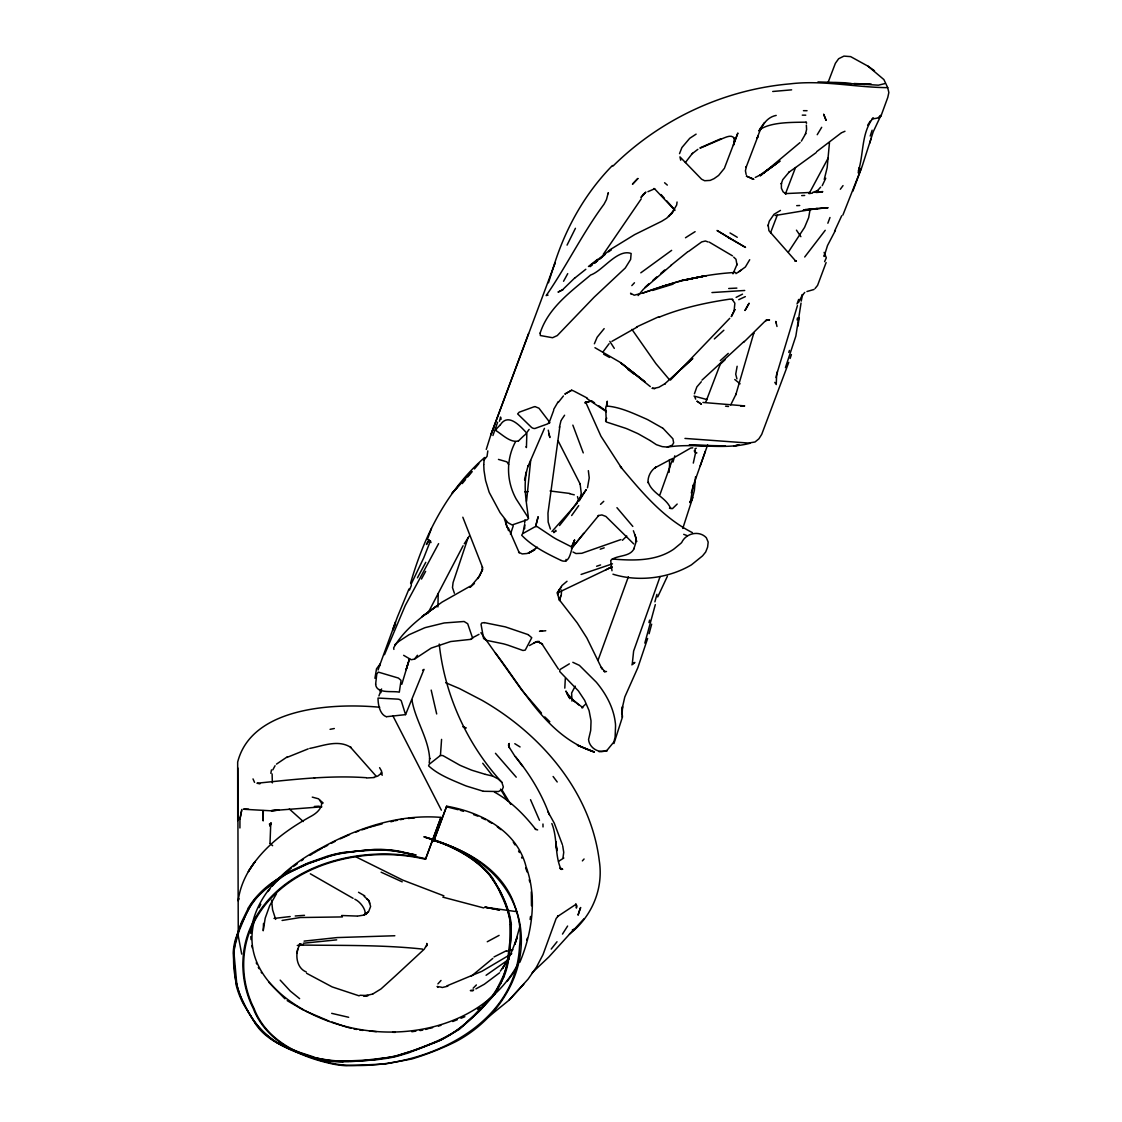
<?xml version="1.0" encoding="UTF-8"?>
<svg xmlns="http://www.w3.org/2000/svg" width="1122" height="1122" viewBox="0 0 1122 1122"><rect width="100%" height="100%" fill="white"/><g stroke="black" fill="none" stroke-linecap="round" stroke-linejoin="round"><path stroke-width="1.5" d="M241.707 954.093L238.271 936.043L237.766 767.953M534.549 406.613L519.206 412.195L517.649 413.906L531.393 427.286A3.394 2.23 20.4 0 0 534.928 428.492L547.788 423.85L549.149 422.671L548.953 421.381M239.926 827.966L239.94 819.13L241.875 809.425M607.268 405.968L607.283 401.213L606.329 406.206M695.556 476.738L694.364 490.482L691.937 500.16M524.633 528.771L524.689 524.549L522.894 533.062M649.947 440.441L638.53 433.976A25.54 16.816 20.4 0 0 636.511 433.008L628.601 429.502A36.745 24.207 20.4 0 0 625.88 428.366L606.245 421.956L605.726 407.51L606.651 406.038C620.186 407.02 633.285 413.359 645.711 418.744A33.015 21.739 20.4 0 1 648.151 419.909L662.681 428.127M437.917 606.946L438.211 593.468M441.577 739.384L440.441 755.443L429.249 764.25L428.618 765.863C438.422 774.965 452.012 779.986 464.298 785.232A33.015 21.753 20.4 0 0 466.85 786.199L483.021 791.164M561.337 594.674L561.505 590.102M263.305 811.094L263.179 820.911L263.151 810.589M483.764 464.452L484.255 458.267M810.028 209.842L808.667 217.626L804.586 227.373L788.457 251.973M270.065 825.736L270.781 823.141L269.995 843.449M564.801 688.137L565.32 678.347M648.025 482.811C647.632 476.415 650.942 470.09 656.44 466.794L654.799 467.902L671.657 458.898M272.113 773.928L272.351 782.904M531.463 905.763L531.323 891.822M530.538 916.436L530.103 919.465M669.077 472.334L669.638 465.56M801.22 301.117L802.525 294.974M524.647 523.189L524.942 519.823M526.541 501.352L530.65 460.553M829.467 142.648L827.166 167.641L824.249 179.408M797.447 305.591L776.648 374.524L776.242 384.537L774.811 382.378M621.658 712.863L622.345 717.309L613.93 743.563M622.345 717.309L622.514 715.738M429.207 762.792L429.698 758.177L429.67 758.963C428.576 738.22 415.28 720.38 411.942 699.89M526.877 432.573L526.428 447.538L525.952 446.837M250.767 933.378C254.904 893.168 288.27 865.188 321.874 847.671C357.96 827.741 399.278 813.969 440.946 817.391L425.49 859.298C363.682 844.501 282.253 863.842 252.702 924.766C239.912 950.811 241.034 982.732 254.035 1008.44C266.068 1039.87 297.681 1055.185 328.437 1062.45A63.547 41.851 20.4 0 0 346.319 1065.143C419.319 1069.939 515.797 1029.211 519.528 946.155C526.442 892.635 480.763 852.468 433.891 840.588L446.668 806.199C480.567 812.104 517.018 830.546 526.036 866.577C537.438 897.376 532.207 932.62 519.851 962.283M561.21 560.481C571.252 565.095 571.014 545.909 574.632 540.341L571.827 546.021M799.13 317.919L797.938 326.221M515.447 441.858C505.798 459.697 506.457 481.45 516.162 498.981L528.574 518.21L527.382 519.71L512.151 524.956L507.859 522.642L500.103 512.656L489.346 492.628A39.102 25.75 20.4 0 1 488.912 491.464L485.588 480.497L484.045 470.693A14.179 9.341 20.4 0 1 483.989 470.118L483.764 464.732M483.961 460.034L487.046 456.345L487.818 450.904M425.49 859.298L440.946 817.391M578.545 500.552L577.479 496.611M554.969 263.81L555.11 262.913L490.805 434.957L486.261 449.417M559.808 426.767L547.971 513.091L548.153 522.01L550.383 529.009M801.052 303.066L795.835 336.151L785.442 367.595M374.93 678.305L376.515 668.824L379.685 664.575M797.111 319.966L797.476 317.891M734.195 142.62L734.531 140.671L733.564 144.584L737.869 133.041L724.756 167.332M587.479 487.804L589.232 477.874L588.349 470.651M507.425 961.498L510.061 939.913L510.173 924.233M270.851 773.324L271.454 769.888M296.965 953.377L297.709 949.17M737.14 366.263L735.723 374.215L736.93 378.857M524.577 479.978L526.218 471.969M365.113 913.518C365.674 909.072 360.134 901.597 354.833 899.227M734.139 310.71L734.868 303.221L732.105 299.223M563.006 857.657L563.735 852.355L562.697 845.75M824.866 253.095L824.109 256.475L827.503 245.55L835.413 230.403M776.017 377.553L777.448 371.592M559.373 427.426L561.014 420.568M559.668 600.508L560.93 595.403L559.345 600.41M526.793 940.04L527.228 938.301M805.428 134.233L806.606 129.451L806.339 125.075M733.493 145.411L734.475 141.47L733.998 138.034L734.419 138.595C732.035 134.219 726.537 136.968 723.115 138.301L700.437 148.062M753.619 333.767L753.816 332.996L735.794 394.804L736.088 394.06L730.731 404.888M651.672 624.155L649.091 633.748M519.795 926.66L514.858 944.345L517.256 937.193L510.552 954.556L502.474 968.609L508.589 958.216M691.306 492.951L693.438 484.928L690.198 502.866L689.75 501.562M648.951 622.556L649.624 620.129M644.827 643.13L655.318 604.618M654.897 601.855L656.931 594.365M269.981 826.058L271.342 823.015L269.336 824.095M433.737 841.121L446.668 806.199M573.104 543.595L572.515 545.671L574.562 539.878M842.888 215.059L862.201 166.14L873.084 132.242M401.816 684.28L409.53 658.684L406.136 669.61L408.422 662.317M426.388 946.547L426.963 944.486L424.256 949.17L395.533 975.775L380.975 988.959L372.56 994.12M426.837 944.948L426.739 943.434L426.963 944.486M430.483 540.79L423.723 557.9L411.073 584.338M410.582 583.174C424.158 535.853 447.005 490.258 484.69 457.481M869.704 143.237L871.135 138.315M672.905 458.323L659.946 494.676M672.99 462.068L674.799 455.827M499.5 421.241L500.552 417.061L501.127 419.249M548.476 282.758L554.086 265.087C565.769 227.892 585.053 193.405 612.444 165.495M682.779 528.434L692.765 497.551M693.298 463.091L695.556 452.867L694.995 448.87L696.229 448.267M633.86 548.91L635.669 543.174L635.809 537.326L633.383 530.762M272.814 769.874L275.058 765.723M647.632 638.474L637.815 667.744L624.8 696.972L622.345 707.73L621.854 713.788L622.542 706.594L622.121 714.153M790.126 358.465L791.403 354.538M239.94 819.13L241.623 810.561M870.209 136.043L872.117 130.208M557.508 594.646L559.177 589.583M468.056 537.775L453.078 582.556L452.489 587.577L454.382 593.243M510.454 534.226L513.231 525.895M693.214 485.77L707.631 444.929M378.1 669.96L379.432 666.047M380.204 663.775L379.404 666.145L397.342 617.128L408.997 588.966M788.78 352.42L789.453 350.443M580.046 499.234L580.831 496.948L579.19 500.833M549.149 422.671L553.707 410.287M492.923 435.518L497.635 422.237M386.557 716.706L405.561 714.63L401.283 700.871A3.394 2.23 20.4 0 0 398.001 699.146L378.03 698.052C377.946 704.041 379.727 714.49 386.291 716.692M694.434 393.752L696.846 386.922L701.306 381.732M700.198 465.868L705.345 451.296M660.087 576.596L633.621 651.069L632.303 663.691M628.348 576.834L598.11 660.045M797.027 303.964L798.654 299.448M393.205 628.222L395.547 621.869M528.588 333.529L490.805 434.957L493.638 427.931M827.854 223.222L829.985 217.5M788.766 362.35L761.712 434.382L758.879 438.828L755.008 441.998L748.486 443.05L684.967 438.422M852.804 191.273L861.5 168.005M826.115 262.562L817.573 285.395L815.035 288.55M427.37 539.373L431.451 528.518M873.407 131.428L881.008 115.243L879.339 116.73L880.602 115.875M705.696 402.307L720.029 364.818M770.548 232.801L777.406 214.877M785.512 193.685L795.484 167.613L816.031 152.704M827.91 82.86L835.385 63.295L838.639 58.737L843.94 56.114L850.63 56.619L868.035 66.198L883.884 79.564L887.712 87.642L888.848 92.537L887.754 97.516L881.275 115.201C880.125 119.184 869.522 118.932 873.407 118.203L872.159 119.269L872.916 118.245C861.359 133.252 863.786 153.195 858.554 170.586L859.101 167.893L858.19 172.816M255.381 917.221C236.518 975.607 299.294 1015.873 348.086 1027.037C410.021 1042.114 485.251 1023.811 517.593 964.71M378.913 695.921L381.606 688.964M405.561 714.63L424.004 669.371L422.643 670.171M679.525 153.644L681.91 147.543L689.735 138.301L696.117 134.135M605.557 421.045L606.722 418.071M657.702 596.946L667.366 576.329M409.502 590.032L411.395 585.333M392.981 630.059L395.575 623.888M384.481 654.701L405.266 605.501L438.604 543.637M594.38 343.767L597.142 337.231L604.155 328.634M579.485 500.398L581.252 493.343L580.102 483.694L580.326 484.381L558.125 440.862M503.582 977.43L500.482 984.036M469.978 586.301L442.054 602.121L421.928 616.665L436.907 605.978C420.638 617.366 403.471 630.368 393.654 647.843L393.878 649.4M544.451 428.366L527.943 466.556L528.196 465.728C522.6 482.502 526.092 500.089 528.336 517.074M824.6 261.65L826.311 257.822L824.109 252.38M567.059 245.115L575.432 228.299M479.907 575.221L482.544 569.569L482.137 570.467L482.306 566.834M834.558 231.244L841.696 215.761M477.958 578.587L482.544 569.569M822.23 185.649L825.75 178.244M245.914 914.458L239.07 930.895L234.779 946.098A118.385 77.979 20.4 0 0 234.021 953.405L236.7 983.223M259.07 907.656L260.781 904.29M246.293 913.701L249.126 908.455A167.949 110.629 20.4 0 1 266.054 888.47M798.401 302.66L802.525 294.665L801.949 295.675L804.769 292.449M427.72 613.552L463.091 545.755M417.426 577.83L425.785 562.318M561.491 419.81L564.59 415.224M499.416 985.2L495.545 991.904A147.922 97.432 20.4 0 1 491.927 996.981C474.985 1016.532 455.742 1035.466 430.75 1044.133A466.85 307.512 20.4 0 1 418.169 1049.098L395.196 1056.363L373.472 1059.757A329.573 217.093 20.4 0 1 360.414 1060.837C321.86 1063.684 275.675 1052.941 252.815 1019.295A218.944 144.219 20.4 0 1 246.868 1009.576C234.091 987.332 229.659 959.029 237.443 934.346A443.583 292.183 20.4 0 1 240.683 925.37L250.15 905.987A157.851 103.967 20.4 0 1 256.307 897.642L273.53 881.906A195.27 128.623 20.4 0 1 282.351 875.987L305.661 864.347L332.449 855.104A148.805 98.021 20.4 0 1 344.216 852.622L366.038 850.139L381.003 849.691A90.616 59.69 20.4 0 1 393.093 850.602L415.897 854.88M421.465 579.05L425.631 571.364M809.481 192.914L828.19 158.006M563.553 281.271L567.732 273.628M732.961 273.81L737.126 264.189L736.972 264.918L735.976 259.266L733.704 257.134M276.517 893.645L269.645 905.749L265.199 918.147L263.221 930.755L263.502 923.448M248.369 908.091L241.665 921.779L235.438 939.451A170.081 112.032 20.4 0 0 234.652 942.494L233.965 945.874A119.128 78.47 20.4 0 0 233.208 953.223L235.886 983.138M801.389 141.091L805.82 133.434M553.679 409.418L558.195 401.704M820.645 187.122L817.04 191.203L818.078 190.488L812.623 192.409L822.664 191.764L817.728 192.409M464.256 543.791L469.15 536.19M776.2 115.412C765.064 117.544 760.351 128.693 757.154 138.301L758.22 135.566L746.06 167.43L746.34 166.631L745.429 170.825L746.158 174.499M749.706 259.715L745.373 266.994L738.921 271.636M817.223 134.696L821.683 127.305M603.299 254.329L641.251 198.846M867.629 125.285L870.181 121.218M581.322 497.453L586.231 489.641L567.578 515.391M562.487 934.079L567.606 926.043M638.123 295.577L643.313 289.322L671.419 265.129M764.475 122.55L759.762 129.184M267.976 891.541L269.869 889.059M239.028 898.75L238.173 900.798C239.982 886.422 246.363 872.972 255.129 861.514L248.369 871.556C262.772 847.643 285.717 830.364 309.77 816.97C315.394 814.081 321.663 809.551 321.79 802.637L321.79 803.506L319.321 799.677L323.178 803.001M558.91 590.424L561.589 586.455L556.947 593.061M516.274 969.085L507.102 981.441M500.314 971.147L504.704 964.822M634.295 548.139C630.284 557.606 616.777 554.577 610.705 560.467L611.981 570.747M671.194 214.302L676.65 205.046L677.071 202.016M571.645 515.545L578.714 505.629M508.603 744.405L509.248 743.493L508.532 745.527L508.701 744.433L509.402 747.729L509.065 747.014L514.479 755.555M527.508 431.619L529.121 429.417M692.751 447.832L690.703 448.043L675.163 457.019M840.336 189.239L843.029 185.607M602.682 352.308L609.106 343.683M575.207 686.117L571.617 693.045L571.982 701.124M685.374 162.55L692.512 153.223M804.712 256.994L825.231 230.305M403.64 655.318L411.129 659.708L414.453 659.147L417.468 655.262M553.875 532.67L555.755 530.299M551.211 949.072L557.017 941.751M559.527 525.531L567.129 515.98M572.599 547.199L583.721 533.301M571.463 548.56L598.769 515.419M558.265 402.447L563.426 395.968M724.56 168.118L718.599 175.439L714.027 178.679L710.156 180.404L704.644 180.726L701.587 179.211L679.96 156.884L680.703 160.194M462.222 483.582L465.546 479.585M467.776 476.92L472.208 471.605M474.438 468.954L478.884 463.624M789.383 171.75L782.721 179.702L781.249 183.994L781.431 183.181L781.389 188.215L783.114 191.862L786.045 193.91L785.19 193.601L809.86 192.493M479.571 575.979L470.034 587.339L474.438 583.482M581 497.902L576.946 502.558M569.443 934.065C591.729 916.828 603.622 889.101 599.316 861.023C590.915 791.852 540.93 733.984 481.983 700.296L459.487 688.585L445.686 682.751M668.656 216.616L673.621 210.852L666.763 218.145L661.657 221.3L634.701 234.596L611.167 249.028L589.821 266.068M612.949 574.198C637.913 581.995 667.688 578.587 690.647 565.306A22.216 14.628 20.4 0 0 691.531 564.773L702.302 556.077A17.812 11.739 20.4 0 0 702.877 555.474L705.682 552.01L707.617 547.115L708.178 542.08L706.327 537.733C699.202 530.145 686.075 533.132 681.727 542.431A14.32 9.425 20.4 0 1 681.292 542.908A19.565 12.889 20.4 0 1 680.591 543.553L674.939 548.209A42.524 28.008 20.4 0 1 673.018 549.668C655.052 561.533 632.626 560.635 612.177 559.022M488.645 1016.756L508.967 1000.249L528.139 979.071L536.526 967.024L543.02 954.612L556.147 918.497L558.518 915.706L557.508 916.534L575.628 904.542M365.8 914.528L367.665 912.41L363.542 915.215M582.374 860.897L584.071 858.989M551.926 531.533L577.269 503.091M518.49 440.904L523.609 435.953A65.651 43.239 20.4 0 1 525.545 434.396L526.4 432.685C520.145 426.094 508.392 412.573 500.454 424.663M585.516 704.279L581.757 707.772L582.851 707.659L573.903 700.773M437.903 983.896L441.016 980.474M729.749 318.311L676.454 373.836M573.16 930.531L584.015 918.792M508.967 1000.249L523.82 984.162M631.826 285.605L634.463 282.758M272.239 886.043L281.159 876.773M670.395 380.106L676.356 373.935M556.105 531.211L553.623 531.968M563.819 858.021L558.574 861.303M760.323 129.24L758.71 130.867L761.011 128.764L760.323 129.24C771.698 122.2 790.435 122.382 804.783 122.186M473.161 988.202L476.387 984.948M480.062 1010.473L492.965 996.294A158.23 104.22 20.4 0 0 498.35 988.005C509.065 967.977 511.688 944.303 510.314 921.849A119.395 78.638 20.4 0 0 508.883 914.262L505.868 904.683A185.705 122.326 20.4 0 0 498.434 888.315L489.767 874.95A64.655 42.594 20.4 0 0 483.666 868.386C467.061 852.734 445.715 843.421 424.172 836.717M479.585 1010.95L459.613 1029.084M414.453 659.147L431.255 648.067L450.693 641.532L470.889 639.344L472.558 637.969L467.692 623.734L464.073 621.49L444.186 622.962L425.476 627.549A41.079 27.068 20.4 0 0 424.228 627.997L409.025 634.743L398.633 641.518M743.577 342.392L764.517 321.734L767.616 319.812L766.635 320.261L769.538 319.924L765.485 320.387M622.401 540.313L626.777 536.021M575.053 277.653L563.006 289.336M474.452 1014.877L492.221 995.901A157.248 103.575 20.4 0 0 497.593 987.655L502.796 977.122A167.655 110.433 20.4 0 0 507.453 961.512M500.3 424.817L496.415 428.913L496.176 430.75C502.235 434.509 510.748 443.26 518.476 440.932M677.183 504.058L672.471 508.631L669.455 508.196L671.265 508.462M473.947 1015.368L466.037 1022.745M600.551 504.339L603.748 501.31M681.082 369.348L692.779 358.479L664.49 384.117L665.192 383.598L658.852 387.286L655.486 388.03M725.05 359.769L719.833 364.636M483.119 1005.13L485.363 1003.054M488.982 999.702L495.181 993.966M701.965 380.148L744.096 341.425M723.858 330.247L714.335 338.942M728.262 353.388L720.296 360.639M800.07 142.536L766.452 170.684M537.368 547.199L529.023 552.978L534.801 549.752L527.06 553.511L522.235 553.917L518.588 552.248L519.234 552.753L508.35 527.943M645.178 287.106L649.077 283.684M652.99 280.262L656.889 276.839M660.788 273.417L664.701 269.995M878.512 117.852L880.63 116.155M613.005 166.056C660.353 119.255 723.9 89.536 790.281 83.841C822.875 79.914 855.469 87.446 887.712 87.642M692.12 153.742L697.856 149.338M266.026 888.456L286.026 874.262A219.772 144.766 20.4 0 1 290.36 871.892L308.831 863.421L327.806 856.717A153.335 100.994 20.4 0 1 342.897 853.169L356.656 851.317M532.165 972.746L548.896 956.912L574.029 929.226L572.332 929.928M464.943 1023.699C450.02 1037.261 430.582 1044.007 412.026 1050.949M282.604 875.525L291.257 868.091M561.884 585.6L567.017 581.266M394.86 644.687L398.408 641.7M590.144 266.671L592.346 264.848M471.17 976.308L492.796 958.426M760.337 175.733L762.385 174.036M631.882 664.883L634.884 662.415L632.57 663.817M765.442 171.526L763.409 173.195L765.527 171.624M268.929 884.992L265.353 887.993A168.791 111.176 20.4 0 0 248.271 908.049M594.295 263.333L596.904 261.202M599.527 259.084L602.149 256.952M599.835 258.789L604.94 254.666M670.788 265.507L687.73 251.791M509.108 959.156L486.092 975.284M588.447 266.503L597.577 259.364M575.151 277.779L585.824 269.266M269.546 884.501L285.423 873.743A220.291 145.103 20.4 0 1 289.771 871.373L308.298 862.874L327.344 856.156A154.163 101.541 20.4 0 1 342.519 852.58L374.341 849.396A103.701 68.302 20.4 0 1 383.836 849.494L390.498 850.013M594.576 263.053L597.928 260.388M760.52 175.621L764.152 172.746M470.889 639.344L474.438 636.581M688.473 251.51L701.699 241.903L705.401 241.006L707.968 241.917M763.647 173.069L780.042 160.979L759.482 175.397M766.578 170.825L776.676 163.335L769.973 168.244M816.592 151.722L841.43 132.775M499.613 972.774L484.339 984.232L475.91 988.875M477.537 1009.281L479.978 1007.472M459.066 1029.491L440.708 1040.15L408.688 1052.815M357.539 916.085L363.963 915.089L368.591 911.709L370.611 906.506L369.124 900.84L364.173 896.352M640.802 272.828L671.643 250.36M301.411 860.77L303.347 859.368M293.403 866.549L297.176 863.814M363.963 915.089L367.665 912.41M611.925 341.354L637.1 327.119M647.927 191.68L654.561 188.805L674.981 210.389M795.526 167.543L788.668 172.409M276.475 764.124L287.428 756.733M558.686 592.626L559.948 591.785M474.915 636.539L478.968 634.351M735.962 273.614L741.46 270.009M511.758 953.658L481.885 971.315L446.991 985.831M487.271 941.751L499.094 935.383M529.458 645.543L536.765 641.518M310.079 855.287L312.449 853.828M494.017 956.954L506.19 950.825M569.345 663.845L559.948 669.553L559.696 671.517L578.391 690.9L584.632 700.31L589.008 710.422A24.796 16.339 20.4 0 1 589.288 711.643L590.957 720.408A42.636 28.078 20.4 0 1 590.985 722.708L590.733 729.679A19.34 12.749 20.4 0 1 590.663 730.492A14.334 9.439 20.4 0 1 590.523 731.193L588.559 739.482C589.274 748.023 599.443 754.293 607.212 750.085L613.888 741.937L614.968 737.743A17.657 11.627 20.4 0 0 615.122 736.944L615.529 726.579A52.047 34.277 20.4 0 0 615.487 724.433L615.445 723.76A22.286 14.684 20.4 0 0 615.319 722.806C613.762 708.992 607.268 696.215 598.853 685.346A87.446 57.601 20.4 0 0 596.203 682.078L579.387 665.36L572.837 662.303M780.477 210.417L773.998 214.316L769.285 221.146L767.995 225.831L768.205 225.073L768.907 230.669L795.863 261.244L794.909 260.683L796.382 261.16L795.26 261.075M313.627 853.099L318.62 850.097M571.701 390.204L565.081 393.948L571.701 390.204L573.09 390.765M318.844 849.957L322.309 848.092M323.669 847.391L327.736 845.273M331.242 843.379L335.127 841.36M736.116 297.372L742.512 294.146M560.649 591.434L611.714 567.045M755.274 177.43L760.295 174.976M286.98 757.42L308.227 748.851M605.838 569.794L611.785 567.003M738.753 299.672L745.331 296.629M636.525 326.965L658.277 316.951M340.261 838.821L349.489 834.67M650.199 440.595L656.384 444.677L662.19 446.626L667.352 447.089L672.218 445.168L673.663 442.867L672.891 438.786L663.032 428.338M699.932 147.922L720.969 138.693M608.881 568.363L611.883 567.059M842.061 132.536L844.964 131.26M641.041 293.445L634.196 295.212L630.578 293.221L630.971 294.062M659.526 317.035L658.979 317.245C681.699 307.975 705.78 302.674 729.987 299.125L732.862 299.476M452.727 1021.525L457.327 1019.688M460.932 1018.285L464.859 1016.728M355.94 832.075L358.816 830.981M411.045 1051.3L397.875 1055.353A132.985 87.6 20.4 0 1 387.469 1057.611L365.379 1060.178L342.547 1061.16M750.169 443.246C723.353 450.245 694.728 442.769 667.352 447.089M581.098 574.45L612.472 563.833M666.005 285.353L642.289 293.249C672.26 282.099 703.466 274.133 735.499 272.45M600.2 549.191L604.211 547.845M368.142 827.812L361.957 829.859M372.714 994.036L363.766 996.098L368.17 995.565L359.924 995.27M596.624 566.259L600.579 564.941M620.915 539.57L581.785 553.3L575.937 553.525L572.977 551.982M438.422 1026.125L440.904 1025.312M652.485 290.444L673.158 284.118M407.805 1053.109L398.324 1055.928A134.135 88.358 20.4 0 1 387.847 1058.2L376.599 1059.743M584.997 403.022L591.448 400.947M660.942 286.966L681.447 280.528L706.201 275.774L682.064 280.388M374.075 777.237L377.805 776.073L381.662 773.016L381.143 773.759L381.634 771.221L379.601 767.672M598.012 515.685L601.897 514.928L605.894 516.443L633.72 543.889M585.179 402.602L590.158 401.129M373.177 826.395L375.954 825.568M806.928 291.524L814.011 289.476M533.763 642.836L539.093 641.363M369.433 827.405L371.929 826.732M377.357 825.161L382.153 823.885M429.6 1028.439L432.615 1027.654M309.742 748.416C323.136 745.864 338.353 739.174 351.088 747.547L350.387 747.084L375.982 775.989M390.863 821.781L393.556 821.108M884.655 83.659L878.414 85.174L854.585 83.757M738.879 444.803L733.97 445.981L738.571 445.168M425.589 1029.435L428.099 1028.832M442.026 987.542L447.832 986.196M506.527 951.204L512.824 949.787M394.902 820.771L397.412 820.238M473.708 989.87L470.356 990.572L472.881 990.88M282.085 920.461L300.191 917.53L342.42 916.926M299.209 944.289L301.159 943.883L299.56 944.57L300.247 944.205C294.679 951.652 295.535 967.781 306.25 971.947M330.064 729.328L334.314 728.515M548.476 422.966L549.934 422.685M775.092 215.522L817.363 208.496L803.492 210.165M400.358 819.663L403.093 819.172M411.858 1031.735L415.925 1031.104M420.063 1030.557L422.742 1030.15M808.962 193.629L812.356 193.124M817.447 192.353L822.524 191.596L816.003 192.507M304.09 941.12L337.147 937.571L394.832 935.748M303.291 943.237L336.684 939.871M606.497 671.545L603.987 671.377L604.996 671.84L601.322 667.436L601.995 668.922L586.848 637.941L577.185 622.822L558.938 599.302L557.774 593.833M408.254 818.485L414.509 817.854M290.191 916.562L274.006 918.427M740.843 406.22L744.671 405.898L702.919 402.447M803.366 210.193L827.138 207.738M375.702 1059.841L350.288 1061.65M534.928 406.571L538.967 408.212L548.854 421.185M357.497 851.219L374.58 849.999M545.769 630.746L539.514 631.321L542.473 631.069M599.106 751.712L607.128 750.983M295.226 915.987L304.497 915.328M772.721 91.485L791.627 89.844M524.801 491.857L528.224 491.562M440.441 755.443L442.924 755.611L459.585 765.064A36.661 24.151 20.4 0 0 462.278 766.27L470.272 769.594A25.54 16.816 20.4 0 0 472.39 770.393L485.111 774.278M548.041 295.114L546.176 295.591C565.39 268.102 582.851 232.647 604.001 204.232L606.469 199.576L608.278 192.675L608.32 193.615M366.333 777.714C329.756 775.12 293.305 779.538 256.966 783.24L259.925 783.829M805.287 209.505L823.436 208.075M314.16 777.827L314.959 777.756M537.999 641.91L542.108 643.79M711.951 292.562L744.728 290.472M297.26 945.481L303.403 945.103M366.908 777.967L374.285 777.546M314.384 806.452L319.209 806.171M728.697 288.508L736.859 288.102M321.86 806.816L270.276 810.757L244.161 809.285M275.675 919.395L272.59 909.788L271.552 900.125M796.704 205.649L799.706 205.508M801.683 195.593L804.684 195.466M868.694 83.771L861.948 83.982L871.107 83.954M349.335 1061.678L342.771 1061.763M822.412 207.808L827.727 207.738M821.542 207.865L827.924 207.766L822.707 207.836M302.716 945.075C342.575 945.58 382.953 944.808 422.545 949.086M441.339 987.178L437.229 986.519L437.875 987.318L437.496 986.533M834.011 82.748L864.739 84.388M834.572 82.691L844.179 82.748L817.98 81.92M802.272 115.145L805.764 115.173M803.45 110.671L807.055 110.713M725.457 445.883L689.104 445.125L724.279 446.121M243.432 809.046L248.607 809.186M696.888 452.909L695.556 452.867L694.209 450.848M341.607 915.51L356.768 916.057M392.63 1032.282L395.267 1032.38M854.038 83.519L863.547 83.926M550.103 490.973L569.696 493.442M517.396 911.751L484.704 907.151L499.571 909.998L485.461 907.291M376.375 1031.623L369.461 1031.09M652.163 388.38L654.953 388.549L652.387 388.1M842.734 83.014L851.191 83.547M561.519 869.003L562.711 869.298L560.088 868.484L561.729 869.48L560.257 867.713L560.818 868.793C554.591 854.557 557.676 838.036 551.842 823.52M379.727 707.253C334.104 702.919 251.665 706.874 237.668 762.076L237.724 820.575M725.555 406.192L728.515 406.501M359.755 1030.052L362.925 1030.403M484.297 622.612L481.787 622.99L481.029 624.267L483.596 638.544L486.429 640.325L503.287 643.79A82.818 54.557 20.4 0 1 507.789 645.094L522.964 650.48L525.25 650.115L531.758 637.717L528.182 634.645M484.325 622.626L505.321 626.875L528.013 634.575M353.851 1028.916L356.614 1029.477M485.391 774.362L492.768 776.101L498.126 778.948L501.829 782.286L503.343 786.957L502.361 789.439L498.463 791.529L483.414 791.276M569.794 493.82L574.282 494.83M348.129 1027.528L350.99 1028.145M331.691 1013.348L348.661 1017.289M483.82 907.964L442.839 897.137M458.085 809.691L446.514 806.788M425.575 858.737C363.542 843.996 281.566 863.127 251.917 924.458C239.056 950.615 240.304 982.662 253.277 1008.51C265.535 1040.122 297.274 1055.718 328.381 1063.011A64.599 42.552 20.4 0 0 346.474 1065.746L385.337 1063.979L412.04 1058.93A386.459 254.554 20.4 0 0 455.546 1041.749C503.68 1016.63 535.587 959.829 514.984 906.436C503.441 870.448 468.056 850.476 433.891 840.588M498.463 459.403L506.934 461.871L508.603 464.564M694.013 396.066L707.211 399.628M312.281 797.125L318.774 798.878M359.208 995.873L332.154 986.911L306.558 973.265M313.108 1056.756L300.991 1052.815M313.01 1057.317L293.922 1050.753A121.835 80.251 20.4 0 1 288.396 1048.467C275.647 1043.011 263.025 1035.522 255.339 1023.601M346.432 1027.051L331.972 1022.044M460.132 810.252L463.512 811.346M463.344 727.112L466.149 728.038L463.049 726.635M594.309 752.021L577.507 745.274L594.309 752.021C547.69 737.14 523.287 689.132 495.377 652.906M473.526 814.6L477.79 816.115M443.919 895.861L402.742 880.097L356.221 856.998M300.121 1052.492L294.146 1050.234A124.696 82.144 20.4 0 1 290.149 1048.607C268.298 1041.665 253.432 1023.488 243.979 1003.489A121.667 80.139 20.4 0 1 236.56 983.209M535.208 829.046L537.634 829.943M683.705 534.338L687.365 535.727M328.97 1021.062L305.156 1010.922M751.067 178.244L753.647 179.239L746.467 176.154L753.647 179.239M481.661 817.938L485.588 819.719M381.115 872.201L402.223 881.85M561.056 560.397C547.087 553.707 532.347 546.442 521.702 535.25L522.557 533.721L534.871 526.849L537.087 526.569L552.851 537.059A82.776 54.529 20.4 0 0 556.821 539.387L571.07 546.638L572.22 548.476M353.093 898.329L310.359 873.814M574.029 391.157L587.423 398.156M303.543 1010.179L287.19 1000.628M692.442 532.655C662.892 517.775 641.223 491.436 620.34 466.528L621.672 468.225L600.943 436.192L585.46 401.676M603.636 354.173L609.527 357.427M537.522 641.405L542.585 644.21M731.179 239.168L745.513 247.415L717.056 230.487L731.179 239.168L727.617 237.107M730.015 232.955L737.266 237.275M358.521 892.271L364.762 895.903M488.168 821.122L491.688 823.169M709.202 242.086L732.456 255.83M514.802 743.69L520.075 746.943M494.395 792.048C511.043 801.262 524.325 814.81 535.923 829.607M587.115 398.703L606.371 411.704M591.729 400.891L594.548 402.84M598.769 405.785L605.81 410.68M868.035 66.198L874.501 70.784M284.946 998.818L268.621 982.045M627.843 369.376L634.098 374.145M497.327 826.886L500.917 829.621M734.77 379.502L740.085 383.822M572.248 699.174L578.714 704.925M299.63 998.678L290.303 991.077L280.177 980.123M303.291 821.528L289.308 808.976M664.589 182.746L667.324 185.088M481.661 866.142C465.392 851.893 444.088 841.907 424.102 836.984C444.593 843.379 464.859 852.033 481.086 866.436A66.675 43.912 20.4 0 1 491.506 877.699M650.283 386.585L620.073 362.266L594.955 347.694M270.15 843.52L272.632 845.708M366.712 898.708L369.124 900.84L369.559 903.491M544.801 716.916L549.822 721.727M574.66 701.643L566.652 692.947L569.864 698.655M661.054 194.555L664.434 198.314M666.692 200.824L674.588 209.604M495.461 753.311L516.232 777.181M462.825 517.228L482.811 568.125M541.491 713.059L521.59 689.89L480.903 632.696M501.829 782.286C467.145 744.377 444.705 695.149 439.235 644.056M616.946 507.677L632.822 526.428M668.993 379.18L655.907 363.626L631.938 329.391M482.74 763.269L492.768 776.101M522.586 766.242L515.026 756.2C529.472 773.759 541.519 793.31 549.303 814.726M261.174 972.269L261.707 972.998M553.104 776.494L557.213 781.978M513.301 842.215L515.012 844.894M491.492 877.713L494.956 882.874A115.257 75.917 20.4 0 1 496.499 885.496L500.707 893.519M542.122 644.168L558.447 669.147M254.96 1023.04L243.222 1003.545A122.48 80.672 20.4 0 1 235.746 983.138M796.452 230.164L800.884 236.672M670.283 507.593C665.374 497.144 651.798 493.161 648.334 482.25M575.782 903.855L576.974 906.057L576.371 908.105L576.147 904.416M609.807 341.354L614.295 348.381M258.298 967.402L259.084 968.679M501.927 789.86L510.762 804.376M441.367 810.168L392.995 716.032M500.524 789.117L507.481 800.743M518.546 851.037L519.43 852.524M547.648 811.206L554.268 823.169L562.388 844.656M569.892 698.431L565.895 691.04L568.91 696.776M379.404 689.539L381.003 692.653M501.464 893.463L492.923 878.568A67.853 44.698 20.4 0 0 481.675 866.128M430.427 541.323L431.016 542.543M256.223 962.83L256.798 964.036M253.011 778.906L254.554 782.371M530.524 799.677L539.472 820.28M694.841 397.146L695.682 399.123M525.629 867.923L527.2 872.074M572.851 425.126L583.258 452.895M504.367 518.827L508.532 530.622M521.59 857.208L521.926 858.162M548.7 433.835L549.92 437.524L548.279 430.175M505.615 522.235L506.906 527.088M529.219 879.746L529.752 881.85M635.809 538.28L636.567 541.407M776.999 326.474L775.793 321.439L776.172 323.01M634.996 534.829L636.595 541.631M431.185 690.1L436.682 713.957M251.875 945.537L252.422 948.104M381.578 772.217L382.167 775.316M511.043 924.991L510.875 940.11L508.238 961.736A168.51 110.994 20.4 0 1 503.638 977.458M250.809 936.561L251.005 939.563M669.455 459.599L669.638 466.78M566.049 559.401L566.077 561.028M542.964 824.011L543.02 826.942M501.197 893.491A148.679 97.937 20.4 0 1 511.394 925.033M342.855 1062.015A80.013 52.706 20.4 0 1 312.968 1057.555M390.498 849.999A117.656 77.502 20.4 0 1 399.628 851.261L415.855 855.16L398.787 851.696A113.939 75.048 20.4 0 0 390.596 850.602L384.005 850.097A102.747 67.685 20.4 0 0 374.58 850.013M342.645 1061.426A79.283 52.229 20.4 0 1 313.066 1057.008M500.426 893.547A148.427 97.768 20.4 0 1 510.51 924.29M685.486 237.766A446.121 182.381 -50 0 1 695.107 231.665M375.646 684.125C376.193 694.195 392.616 690.619 399.306 692.162L401.059 680.423L398.464 678.081L378.282 672.092L376.768 674.112L375.646 684.125M540.145 333.108L540.369 335.534L552.557 337.722L557.269 335.576L594.113 297.218L625.291 267.99L630.62 259.434L631.139 253.474C617.324 248.551 602.78 270.879 590.635 275.016C571.168 291.425 548.279 307.652 540.145 333.108M538.069 516.947L535.839 525.629L538.069 516.947M579.19 911.401L578.04 915.159L580.649 907.502L579.19 911.401M734.854 309.588L731.376 316.488L734.854 309.588M749.019 303.375L745.036 310.429L749.019 303.375M428.983 539.962L426.514 544.422L428.983 539.962M643.187 194.513L640.985 197.486L645.851 192.128L643.187 194.513M456.64 488.126L451.886 493.554L471.352 471.591L456.64 488.126M637.843 178.524L632.542 184.12L637.843 178.524M611.322 249.505L608.699 251.637L611.322 249.505M562.879 289.7L558.251 292L562.879 289.7M693.073 278.396L687.085 279.687L705.415 275.774L693.073 278.396M278.691 810.112L271.426 810.701L278.691 810.112M654.561 188.805L653.761 188.524L654.547 188.847M701.348 404.144L697.127 401.269L701.348 404.144M806.283 122.438L805.652 122.003L806.62 123.083L806.283 122.438M632.92 372.28L620.606 362.658L644.94 381.803L632.92 372.28M826.101 120.32L823.702 114.374L826.101 120.32M556.344 846.086L555.727 841.528L556.933 850.7L556.344 846.086"/></g></svg>
